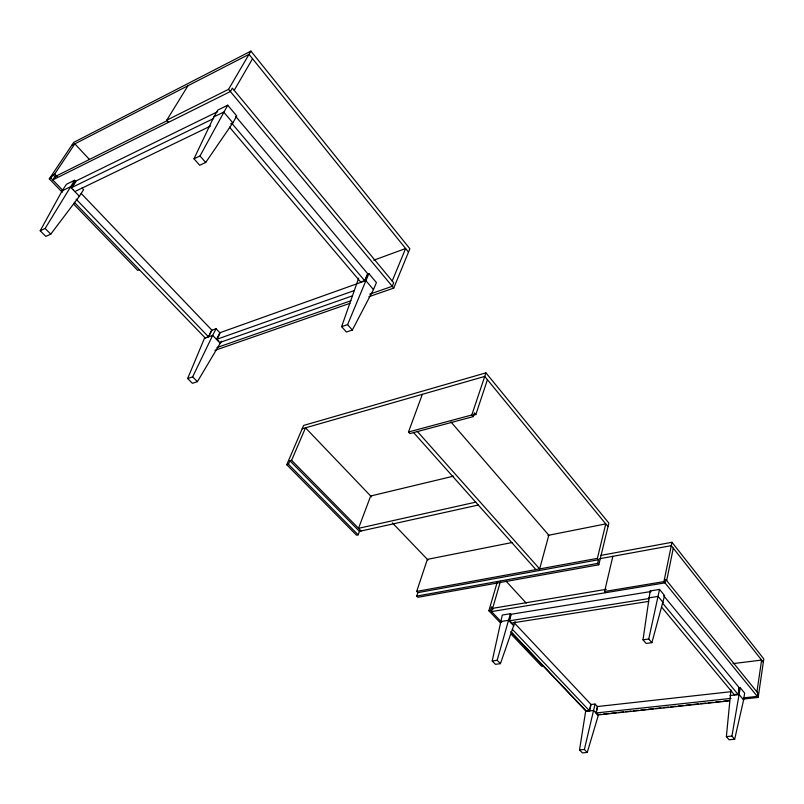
<?xml version="1.0" encoding="UTF-8"?>
<svg xmlns="http://www.w3.org/2000/svg" width="804" height="804" viewBox="0 0 804 804"><rect width="100%" height="100%" fill="white"/><g stroke="black" fill="none" stroke-linecap="round" stroke-linejoin="round"><path stroke-width="1.21" d="M738.474 690.948L738.956 687.872L740.233 687.721L744.645 693.098L743.599 699.942L734.665 739.268L729.107 739.77L726.364 736.595L730.947 689.882M643.009 639.813L650.155 590.95L659.541 589.412L664.606 595.583L651.893 642.677L646.155 643.471L643.009 639.813L648.758 639.009L651.893 642.677M756.926 691.912L761.619 660.074L733.097 663.601M743.197 699.058L758.172 697.46L763.8 658.938L671.983 542.298L600.568 555.443M740.233 687.721L731.941 736.082L734.665 739.268M579.523 749.951L585.634 711.379L593.603 710.505L598.276 715.459L587.252 752.443L582.408 752.886L579.523 749.951L584.367 749.509L587.252 752.443M666.677 580.639L673.28 548.177M758.172 697.46L663.933 581.614L671.983 542.298M659.541 589.412L648.758 639.009M515.083 621.562L500.43 663.642L495.475 664.335L492.199 660.988L502.279 615.05L510.399 613.723L511.143 614.517M589.664 709.359L590.759 704.545L595.06 704.063L584.367 749.509M605.643 592.699L604.598 591.483L612.849 556.328M598.548 559.725L417.899 592.638L416.753 596.076L417.959 597.292L598.809 564.79L597.653 563.423L598.548 559.725L597.392 558.358L605.754 523.896L547.936 535.394M598.809 564.79L608.859 523.082L485.928 372.855L303.631 425.427L286.757 464.722L356.494 535.193L358.162 534.821L359.458 531.354L478.269 505.033M510.399 613.723L497.153 660.295L500.43 663.642M510.872 615.502L509.766 619.442A1.608 0.904 80.7 0 0 509.696 620.216M500.5 581.262L493.033 606.95L491.425 607.221L490.48 610.467L501.706 622.296M500.098 622.557L488.872 610.738L497.284 581.965M473.455 415.165L475.837 414.522L487.425 379.729M422.351 394.322L408.482 431.999L409.889 433.577L473.204 416.623L474.45 412.884L475.837 414.522M417.899 592.638L416.693 591.422L427.366 559.363L512.259 542.489M408.482 431.999L471.807 414.985L485.928 372.855M364.725 280.114A2.07 0.894 -40.6 0 0 365.237 279.33L367.498 274.084L368.865 273.581L376.423 282.596L373.458 289.611L352.323 330.052L346.373 332.032L341.63 326.645L358.674 278.104M368.865 296.746L393.739 288.083L409.869 248.748L250.918 51.114L73.737 142.388L49.315 178.85L62.31 192.307M341.63 326.645L347.589 324.635L368.865 273.581M392.201 281.008L405.618 248.516L373.82 260.194M221.452 341.177L197.412 381.659L192.417 383.317L187.644 378.533L204.447 338.323L212.668 335.379L216.045 328.736L220.175 333.067M286.757 464.722L288.435 464.27L289.922 460.782L291.601 460.32L305.51 427.818L371.508 496.862M193.995 158.79L213.874 116.881L217.874 110.037L227.713 105.213L236.748 115.987L232.838 122.861L205.693 162.488L199.693 165.262L193.995 158.79L200.005 155.986L227.713 105.213M187.644 378.533L192.638 376.855L212.668 335.379L220.346 343.388M217.663 338.052L219.673 334.062M209.583 334.313L211.613 330.333L216.045 328.736M81.968 188.025L83.576 189.714L79.355 196.297L50.783 234.135L45.838 236.416L40.2 230.768L62.139 190.829L66.441 184.277L74.591 180.287L75.857 181.614L72.651 186.528A2.151 1.487 59.7 0 0 72.481 186.92M234.185 90.339L252.546 58.732M168.579 122.298L166.75 120.198L228.547 89.334L250.918 51.114M40.2 230.768L45.145 228.457L74.591 180.287M166.75 120.198L187.975 85.726M49.315 178.85L54.692 173.996L74.852 143.856L89.385 159.403M71.667 145.494L249.019 54.36L408.502 252.094M167.222 120.64L54.903 176.689L52.742 179.935L230.376 91.545L232.366 88.138L393.689 282.797L392.251 286.294L369.739 294.163M217.653 111.666L75.496 181.232L71.214 187.804L213.663 118.5M62.139 190.829L70.3 186.85L79.355 196.297M213.874 116.881L223.733 112.078L232.838 122.861L230.647 123.906M74.842 191.583L210.517 126.067M139.323 269.722L137.705 270.395L73.576 203.975M354.011 290.666L216.517 339.399L219.874 332.745L365.85 280.596L373.458 289.611M219.582 342.594L352.263 295.902M216.959 347.559L350.896 300.746M214.919 350.363L349.921 303.349M302.193 428.773L484.722 376.433L608.005 526.63M453.546 476.149L370.674 495.998L358.514 528.328L475.707 502.158M416.693 591.422L597.392 558.358M599.784 558.71L671.29 545.655L763.318 662.235M416.753 596.076L597.653 563.423M606.296 589.312L492.5 608.347L491.556 611.593L664.948 582.87L665.662 579.382L757.8 692.978L757.298 696.385L743.579 697.872M488.872 610.738L490.48 610.467M604.598 591.483L663.933 581.614M650.657 591.563L510.932 614.296L509.093 620.859L649.2 598.508L648.687 597.895L658.104 596.387L663.189 602.558M500.42 621.592L508.56 620.296L513.877 625.934M511.223 623.12L648.768 601.362M492.199 660.988L497.153 660.295M543.152 665.983L541.564 666.194L511.334 634.376M730.856 691.711L597.392 706.545L595.945 712.987L731.027 698.385M730.032 695.571L739.167 694.566L743.599 699.942M597.271 714.706L601.02 714.304M603.513 714.042L608.497 713.51M611 713.238L615.985 712.706M618.477 712.434L623.472 711.902M625.964 711.63L630.949 711.098M633.441 710.826L638.436 710.294M640.929 710.032L645.913 709.49M648.416 709.228L653.401 708.696M655.893 708.424L660.888 707.892M663.38 707.62L668.365 707.088M670.858 706.816L675.852 706.284M678.345 706.012L683.33 705.48M685.832 705.219L690.817 704.676M693.309 704.415L698.304 703.882M700.797 703.611L705.781 703.078M708.284 702.807L713.269 702.274M715.761 702.003L720.756 701.47M723.248 701.199L728.233 700.666M597.814 714.967L729.087 700.907M726.364 736.595L731.941 736.082M45.145 228.457L50.783 234.135M192.638 376.855L197.412 381.659M288.435 464.27L358.162 534.821M291.601 460.32L361.127 530.982M289.922 460.782L359.458 531.354M50.913 178.046L63.154 190.729M74.32 202.317L205.271 338.032M53.094 174.8L55.677 177.493M76.119 199.151L208.548 336.856L211.934 330.213L81.224 193.493M392.412 522.901L427.979 560.006M54.692 173.996L57.285 176.699M510.841 631.602L586.428 711.289M511.203 632.306L585.734 710.857M491.425 607.221L493.153 609.04M512.369 629.291L589.613 710.937L591.081 704.505L514.188 622.748M595.06 704.063L597.583 706.746L596.498 711.57A1.528 0.784 82.6 0 0 596.769 713.409A1.528 0.784 82.6 0 0 597.744 713.691M506.078 581.171L526.298 603.171M413.467 432.421L535.906 569.604M417.296 431.396L539.645 568.92L548.81 535.213L450.893 421.889M200.005 155.986L205.693 162.488M347.589 324.635L352.323 330.052M229.512 127.143L360.956 282.355M471.807 414.985L473.204 416.623M231.843 123.334L364.875 280.948L367.89 273.943L235.763 116.459M661.682 607.161L734.595 695.068M228.547 89.334L393.739 288.083M663.049 603.673L738.253 694.666L739.318 687.832L663.662 595.734M650.155 590.95L650.868 591.804M363.488 281.109A2.07 0.894 -40.6 0 1 362.132 281.289M209.07 335.308A1.899 0.754 -43.2 0 1 208.558 336.042M208.206 336.384A1.899 0.754 -43.2 0 1 207.08 337.107M218.919 341.127A1.92 1.296 68.7 0 1 217.693 339.841M73.646 189.714A2.151 1.487 59.7 0 1 73.244 189.362M738.152 692.998A1.608 1.226 -37.6 0 1 737.569 694.013M737.238 694.264A1.608 1.226 -37.6 0 1 735.499 694.244M589.081 710.314A1.497 1.065 -44.3 0 1 587.282 710.515M510.048 621.381A1.608 0.904 80.7 0 1 509.877 621.03M510.962 621.914A1.608 0.904 80.7 0 1 510.731 621.934"/></g></svg>
